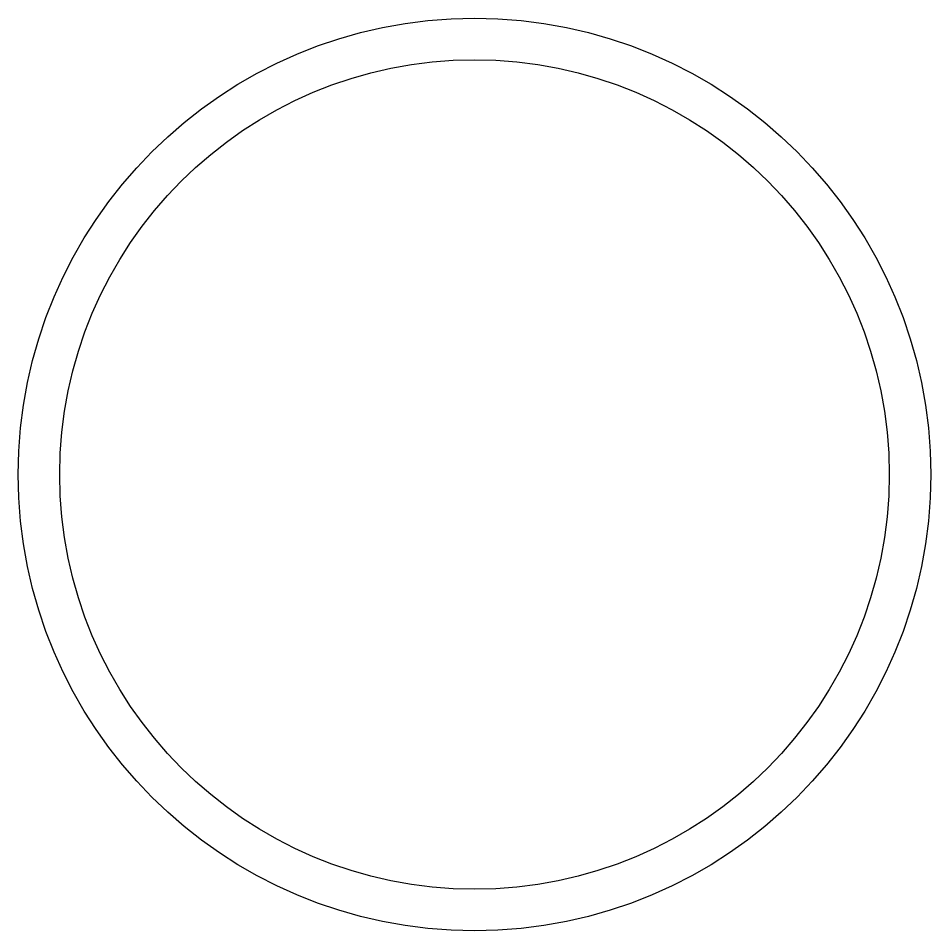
# Model space of a CAD drawing. Header units: metres. Extents: x 2810767.64 to 2810768.74, y 1184048.01 to 1184049.11.
import ezdxf

# ---------------------------------------------------------------- set-up
doc = ezdxf.new("R2010")
doc.units = ezdxf.units.M
doc.layers.add('war_bauwerk', color=7, linetype='Continuous')

msp = doc.modelspace()

# ---------------------------------------------------------------- linework, layer by layer
at = {"layer": 'war_bauwerk'}
for radius in [0.55, 0.5]:
    msp.add_circle((2810768.194, 1184048.559), radius, dxfattribs=at)

doc.saveas('drawing.dxf')
